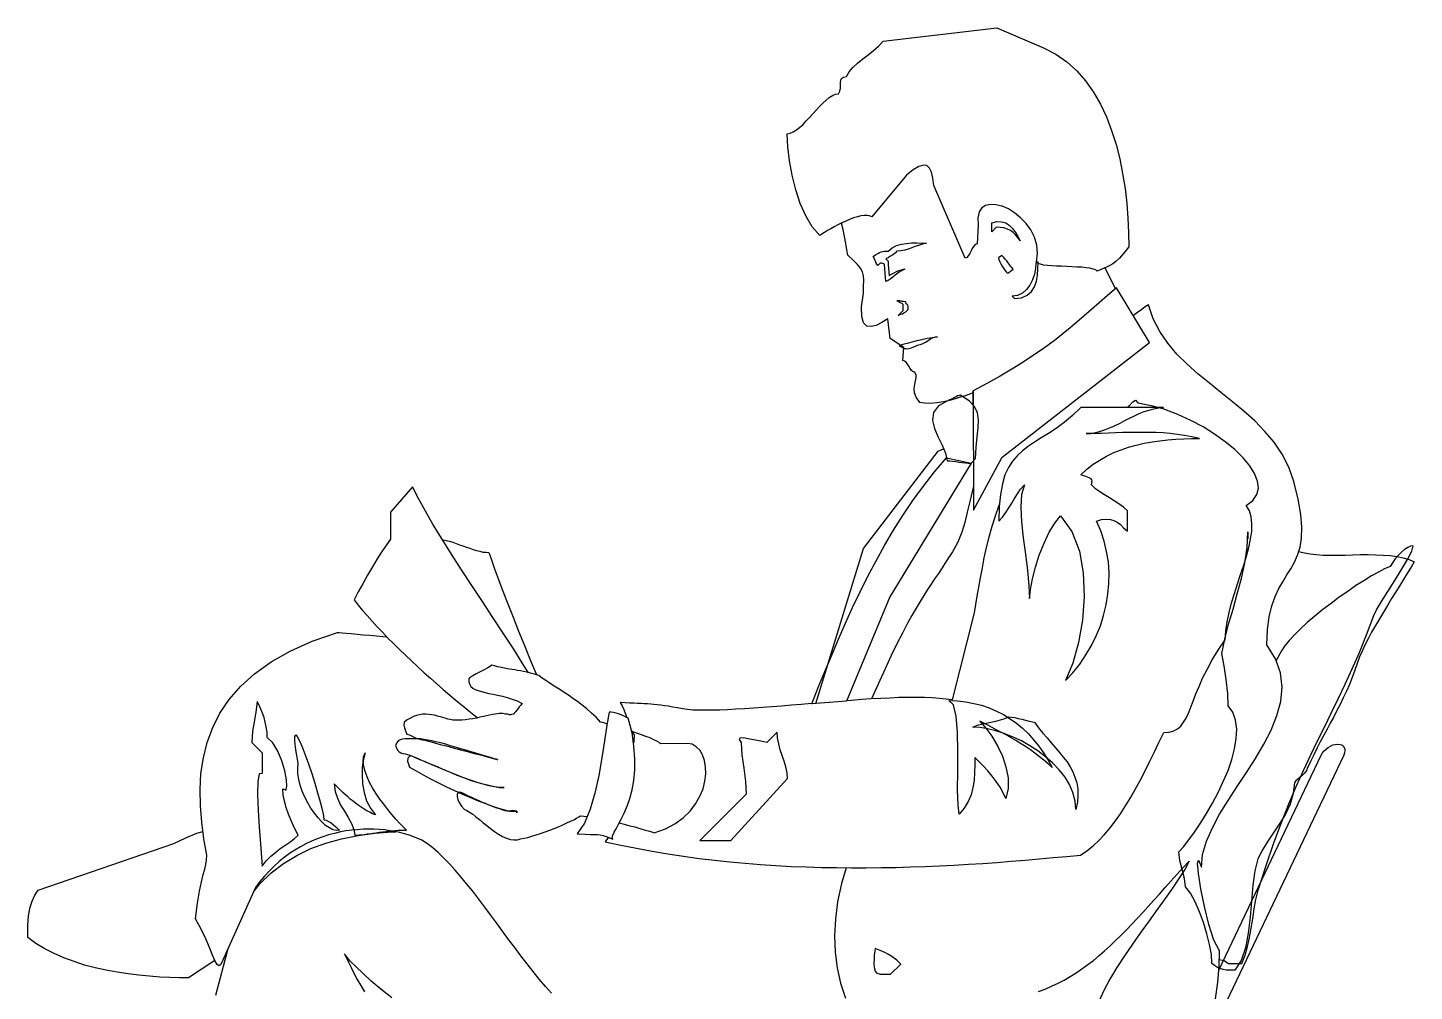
# Model space of a CAD drawing. Extents: x 108 to 205, y -521 to -411.
# Drawn here: x 107.8 to 205.3, y -478.9 to -411.2 of the extents above; entities that cross this region are included whole.
import ezdxf

# ---------------------------------------------------------------- set-up
doc = ezdxf.new("R2010")
doc.units = 0
doc.layers.add('7', color=7, linetype='CONTINUOUS')

msp = doc.modelspace()

# ---------------------------------------------------------------- linework, layer by layer
at = {"layer": '7', "linetype": 'CONTINUOUS'}
for points in [[(175.985, -411.161), (179.262, -412.582), (180.121, -413.02), (180.893, -413.563), (181.594, -414.194), (182.208, -414.896), (182.769, -415.684), (183.26, -416.526), (183.681, -417.437), (184.048, -418.384), (184.364, -419.366), (184.627, -420.383), (184.82, -421.417), (184.995, -422.469), (185.118, -423.52), (185.188, -424.555), (185.241, -425.572), (185.258, -426.571), (184.89, -427.027), (184.592, -427.36), (184.346, -427.605), (184.136, -427.763), (183.926, -427.886), (183.681, -427.991), (183.4, -428.114), (183.032, -428.271), (182.927, -428.184), (182.751, -428.131), (182.524, -428.079), (182.26, -428.044), (181.945, -428.008), (181.612, -427.991), (181.261, -427.973), (180.893, -427.956), (180.525, -427.939), (180.174, -427.939), (179.841, -427.903), (179.543, -427.886), (179.262, -427.851), (179.052, -427.798), (178.877, -427.745), (178.772, -427.658), (178.842, -427.027), (178.789, -426.448), (178.614, -425.888), (178.368, -425.379), (178.036, -424.923), (177.65, -424.52), (177.229, -424.17), (176.791, -423.906), (176.352, -423.714), (175.914, -423.608), (175.529, -423.591), (175.178, -423.661), (174.915, -423.836), (174.722, -424.116), (174.634, -424.52), (174.67, -425.046), (174.582, -426.361), (174.459, -426.396), (174.354, -426.518), (174.249, -426.676), (174.161, -426.851), (174.074, -427.045), (173.969, -427.202), (173.863, -427.325), (173.74, -427.36), (171.549, -422.259), (171.479, -421.733), (171.391, -421.329), (171.251, -421.031), (171.058, -420.856), (170.813, -420.821), (170.497, -420.908), (170.094, -421.154), (169.621, -421.54), (167.184, -424.45), (167.026, -424.379), (166.851, -424.362), (166.64, -424.362), (166.413, -424.397), (166.167, -424.45), (165.904, -424.537), (165.623, -424.643), (165.361, -424.765), (165.08, -424.888), (164.8, -425.029), (164.537, -425.169), (164.291, -425.309), (164.064, -425.431), (163.853, -425.572), (163.678, -425.677), (163.52, -425.782), (162.994, -425.169), (162.538, -424.397), (162.152, -423.52), (161.837, -422.557), (161.574, -421.54), (161.399, -420.523), (161.276, -419.541), (161.241, -418.612), (161.452, -418.577), (161.662, -418.49), (161.89, -418.349), (162.1, -418.174), (162.346, -417.963), (162.573, -417.718), (162.801, -417.473), (163.047, -417.21), (163.274, -416.947), (163.503, -416.701), (163.73, -416.456), (163.976, -416.245), (164.186, -416.07), (164.414, -415.93), (164.624, -415.842), (164.835, -415.807), (164.94, -415.614), (164.975, -415.404), (164.993, -415.211), (164.993, -415.018), (165.01, -414.843), (165.063, -414.721), (165.185, -414.632), (165.413, -414.598), (165.589, -414.264), (165.852, -413.948), (166.185, -413.651), (166.553, -413.353), (166.938, -413.072), (167.307, -412.774), (167.657, -412.459), (167.973, -412.108), (175.985, -411.161)], [(174.319, -436.844), (173.828, -437.019), (173.267, -437.195), (172.741, -437.353), (172.233, -437.475), (171.76, -437.545), (171.321, -437.58), (170.918, -437.563), (170.55, -437.511), (170.305, -437.142), (170.182, -436.827), (170.164, -436.529), (170.199, -436.248), (170.252, -436.002), (170.305, -435.792), (170.305, -435.582), (170.217, -435.389), (170.094, -435.354), (169.971, -435.266), (169.884, -435.126), (169.796, -434.968), (169.691, -434.828), (169.603, -434.688), (169.481, -434.6), (169.358, -434.565), (169.446, -433.636), (168.464, -433.005), (168.306, -431.62), (167.885, -431.9), (167.482, -432.093), (167.132, -432.181), (166.834, -432.146), (166.605, -431.918), (166.482, -431.479), (166.465, -430.796), (166.588, -429.832), (166.605, -429.323), (166.623, -428.938), (166.588, -428.604), (166.518, -428.324), (166.395, -428.079), (166.185, -427.816), (165.887, -427.518), (165.501, -427.149), (165.431, -426.782), (165.361, -426.326), (165.273, -425.852), (165.168, -425.344), (165.05, -424.903)], [(175.616, -424.871), (175.985, -424.783), (176.3, -424.8), (176.598, -424.888), (176.861, -425.063), (177.071, -425.291), (177.282, -425.554), (177.457, -425.852), (177.615, -426.15), (177.457, -425.923), (177.299, -425.73), (177.124, -425.554), (176.931, -425.431), (176.721, -425.327), (176.475, -425.239), (176.212, -425.204), (175.932, -425.186), (175.616, -425.502), (175.616, -425.327), (175.616, -425.133), (175.616, -424.975), (175.616, -424.871)], [(167.762, -427.728), (167.605, -427.886), (167.499, -427.728), (167.394, -427.465), (167.289, -427.255), (167.447, -427.132), (167.605, -427.027), (167.728, -426.957), (167.833, -426.922), (167.955, -426.887), (168.06, -426.869), (168.183, -426.869), (168.324, -426.869), (168.604, -426.641), (168.919, -426.484), (169.27, -426.378), (169.621, -426.326), (169.971, -426.29), (170.34, -426.29), (170.69, -426.308), (171.023, -426.308), (170.743, -426.378), (170.463, -426.466), (170.217, -426.553), (169.989, -426.641), (169.744, -426.729), (169.498, -426.799), (169.235, -426.851), (168.954, -426.869), (168.919, -426.904), (168.85, -426.992), (168.727, -427.08), (168.587, -427.167), (168.446, -427.255), (168.324, -427.343), (168.218, -427.395), (168.166, -427.412), (168.324, -427.57), (168.341, -427.816), (168.358, -428.079), (168.376, -428.359), (168.393, -428.604), (168.481, -428.535), (168.604, -428.464), (168.762, -428.394), (168.919, -428.306), (169.095, -428.237), (169.252, -428.184), (169.41, -428.149), (169.515, -428.131), (169.358, -428.201), (169.183, -428.306), (169.007, -428.429), (168.832, -428.569), (168.656, -428.71), (168.481, -428.833), (168.324, -428.938), (168.166, -429.008), (168.148, -428.71), (168.131, -428.412), (168.095, -428.114), (168.078, -427.816), (168.026, -427.763), (167.955, -427.745), (167.868, -427.728), (167.762, -427.728)], [(176.089, -427.343), (176.125, -427.465), (176.195, -427.623), (176.265, -427.763), (176.352, -427.921), (176.44, -428.079), (176.546, -428.219), (176.65, -428.342), (176.738, -428.447), (176.826, -428.377), (176.931, -428.289), (177.036, -428.201), (177.124, -428.131), (177.036, -428.026), (176.948, -427.921), (176.861, -427.816), (176.756, -427.676), (176.668, -427.553), (176.563, -427.43), (176.458, -427.307), (176.335, -427.185), (176.089, -427.343)], [(178.719, -427.728), (178.702, -428.096), (178.614, -428.5), (178.491, -428.885), (178.299, -429.253), (178.07, -429.569), (177.773, -429.815), (177.44, -429.99), (177.054, -430.042), (177.211, -430.2), (177.72, -430.147), (178.105, -429.972), (178.403, -429.709), (178.614, -429.376), (178.754, -428.99), (178.824, -428.552), (178.86, -428.114), (178.877, -427.658), (178.86, -427.658), (178.824, -427.658), (178.772, -427.693), (178.719, -427.728)], [(183.577, -428.036), (183.838, -428.535), (184.311, -429.534), (184.311, -429.516)], [(174.319, -436.704), (174.336, -445.084), (176.352, -441.349), (186.714, -433.285), (184.399, -429.446), (183.768, -429.99), (183.172, -430.498), (182.629, -430.972), (182.12, -431.427), (181.612, -431.866), (181.121, -432.269), (180.63, -432.671), (180.121, -433.075), (179.596, -433.478), (179.018, -433.882), (178.421, -434.284), (177.755, -434.723), (177.019, -435.179), (176.212, -435.652), (175.318, -436.16), (174.319, -436.704)], [(168.954, -430.357), (169.077, -430.41), (169.183, -430.48), (169.288, -430.533), (169.358, -430.603), (169.358, -431.076), (169.042, -431.392), (169.112, -431.357), (169.217, -431.304), (169.34, -431.27), (169.446, -431.199), (169.568, -431.147), (169.656, -431.076), (169.726, -431.006), (169.744, -430.918), (169.744, -430.761), (169.726, -430.673), (169.673, -430.62), (169.603, -430.568), (169.586, -430.428), (169.498, -430.428), (169.41, -430.41), (169.323, -430.41), (169.252, -430.393), (169.165, -430.375), (169.095, -430.375), (169.025, -430.357), (168.954, -430.357)], [(191.359, -479.443), (191.517, -478.286), (191.604, -477.164), (191.64, -476.078), (191.236, -475.324), (190.885, -474.219), (190.57, -472.957), (190.325, -471.712), (190.149, -470.625), (190.097, -469.906), (190.167, -469.696), (190.36, -470.187), (190.447, -469.293), (190.728, -468.364), (191.131, -467.434), (191.64, -466.471), (192.236, -465.507), (192.884, -464.525), (193.533, -463.543), (194.164, -462.544), (194.76, -461.545), (195.269, -460.546), (195.671, -459.529), (195.952, -458.53), (196.04, -457.531), (195.917, -456.531), (195.584, -455.532), (194.97, -454.55), (195.006, -453.481), (195.128, -452.587), (195.321, -451.815), (195.549, -451.167), (195.811, -450.606), (196.092, -450.115), (196.373, -449.641), (196.653, -449.203), (196.916, -448.747), (197.126, -448.239), (197.302, -447.696), (197.407, -447.047), (197.424, -446.276), (197.354, -445.382), (197.162, -444.312), (196.864, -443.067), (196.513, -442.068), (196.04, -441.157), (195.479, -440.315), (194.83, -439.544), (194.112, -438.808), (193.34, -438.124), (192.551, -437.457), (191.727, -436.809), (190.921, -436.16), (190.114, -435.494), (189.361, -434.81), (188.642, -434.109), (188.011, -433.338), (187.45, -432.514), (186.976, -431.62), (186.643, -430.638), (186.415, -430.796), (186.17, -430.972), (185.872, -431.182), (185.581, -431.408)], [(171.812, -432.9), (171.444, -432.97), (171.076, -433.023), (170.707, -433.11), (170.357, -433.18), (170.006, -433.268), (169.673, -433.355), (169.375, -433.443), (169.112, -433.53), (169.252, -433.601), (169.358, -433.653), (169.463, -433.706), (169.586, -433.724), (169.726, -433.741), (169.901, -433.688), (170.147, -433.601), (170.463, -433.461), (170.603, -433.426), (170.761, -433.355), (170.953, -433.268), (171.146, -433.145), (171.321, -433.04), (171.514, -432.952), (171.672, -432.9), (171.812, -432.9)], [(174.319, -437.699), (174.319, -436.704)], [(172.636, -437.335), (171.882, -437.738), (171.514, -438.229), (171.444, -438.772), (171.584, -439.351), (171.847, -439.947), (172.127, -440.525), (172.373, -441.086), (172.478, -441.612), (172.671, -441.612), (172.864, -441.647), (173.092, -441.665), (173.319, -441.7), (173.548, -441.735), (173.776, -441.753), (173.969, -441.788), (174.161, -441.788), (174.476, -441.455), (174.512, -440.648), (174.582, -439.929), (174.67, -439.298), (174.687, -438.737), (174.617, -438.247), (174.407, -437.791), (174.021, -437.388), (173.39, -437.002), (173.319, -437.019), (173.232, -437.055), (173.127, -437.107), (173.004, -437.159), (172.899, -437.23), (172.794, -437.282), (172.706, -437.317), (172.636, -437.335)], [(185.188, -437.878), (185.276, -437.755), (185.539, -437.457), (185.732, -437.353), (185.889, -437.528), (186.836, -437.72), (187.362, -437.878), (187.362, -437.878)], [(148.637, -468.101), (148.427, -468.399), (149.531, -468.644), (150.636, -468.855), (151.74, -469.065), (152.844, -469.258), (153.931, -469.416), (155.036, -469.573), (156.123, -469.696), (157.21, -469.819), (158.279, -469.906), (159.365, -469.994), (160.435, -470.082), (161.504, -470.135), (162.573, -470.169), (163.643, -470.204), (164.695, -470.222), (165.746, -470.24), (166.798, -470.24), (167.833, -470.222), (168.867, -470.204), (169.901, -470.169), (170.936, -470.135), (171.952, -470.099), (172.969, -470.046), (173.986, -469.977), (174.985, -469.924), (175.985, -469.854), (176.984, -469.766), (177.965, -469.696), (178.947, -469.608), (179.929, -469.521), (180.893, -469.433), (181.857, -469.345), (182.313, -469.047), (182.751, -468.697), (183.154, -468.311), (183.558, -467.89), (183.944, -467.434), (184.311, -466.944), (184.68, -466.435), (185.03, -465.874), (185.381, -465.314), (185.714, -464.718), (186.047, -464.087), (186.38, -463.456), (186.714, -462.79), (187.046, -462.123), (187.379, -461.422), (187.713, -460.721), (188.098, -460.686), (188.413, -460.598), (188.677, -460.458), (188.905, -460.265), (189.097, -460.003), (189.29, -459.704), (189.448, -459.353), (189.624, -458.95), (189.781, -458.512), (189.974, -458.004), (190.202, -457.478), (190.447, -456.899), (190.763, -456.286), (191.114, -455.619), (191.534, -454.936), (192.042, -454.2), (192.078, -453.568), (192.165, -452.937), (192.305, -452.271), (192.481, -451.605), (192.691, -450.939), (192.901, -450.273), (193.112, -449.606), (193.34, -448.958), (193.533, -448.326), (193.691, -447.713), (193.813, -447.117), (193.901, -446.556), (193.918, -446.048), (193.866, -445.557), (193.743, -445.136), (193.515, -444.751), (193.989, -444.417), (194.269, -443.996), (194.374, -443.541), (194.304, -443.05), (194.094, -442.506), (193.76, -441.963), (193.287, -441.402), (192.709, -440.824), (192.042, -440.28), (191.289, -439.737), (190.483, -439.228), (189.624, -438.772), (188.712, -438.352), (187.783, -438.001), (187.414, -437.896), (187.414, -437.896)], [(181.892, -442.594), (182.313, -442.208), (182.751, -441.858), (183.225, -441.56), (183.698, -441.28), (184.206, -441.034), (184.715, -440.841), (185.241, -440.666), (185.784, -440.508), (186.328, -440.385), (186.889, -440.28), (187.45, -440.21), (188.011, -440.14), (188.571, -440.105), (189.115, -440.069), (189.676, -440.052), (190.22, -440.052), (189.693, -439.929), (189.168, -439.825), (188.659, -439.754), (188.169, -439.702), (187.677, -439.649), (187.187, -439.631), (186.714, -439.614), (186.24, -439.614), (185.766, -439.614), (185.293, -439.631), (184.802, -439.631), (184.311, -439.649), (183.821, -439.667), (183.312, -439.684), (182.787, -439.702), (182.26, -439.702), (182.593, -439.684), (182.944, -439.631), (183.277, -439.526), (183.61, -439.421), (183.961, -439.281), (184.294, -439.123), (184.644, -438.966), (184.978, -438.79), (185.311, -438.614), (185.661, -438.457), (185.995, -438.299), (186.345, -438.159), (186.678, -438.054), (187.012, -437.949), (187.362, -437.896), (187.695, -437.878), (181.892, -437.878), (181.296, -438.439), (180.7, -438.912), (180.139, -439.333), (179.614, -439.684), (179.105, -440), (178.632, -440.298), (178.193, -440.596), (177.773, -440.911), (177.404, -441.262), (177.071, -441.647), (176.791, -442.086), (176.546, -442.612), (176.37, -443.243), (176.23, -443.979), (176.142, -444.838), (176.107, -445.855), (176.37, -445.574), (176.598, -445.259), (176.808, -444.926), (177.019, -444.593), (177.211, -444.259), (177.422, -443.927), (177.65, -443.611), (177.913, -443.313), (177.72, -443.979), (177.667, -444.873), (177.72, -445.908), (177.825, -447.029), (177.983, -448.186), (178.123, -449.326), (178.228, -450.378), (178.281, -451.29), (178.334, -450.658), (178.474, -449.922), (178.684, -449.098), (178.964, -448.257), (179.298, -447.415), (179.648, -446.644), (180.052, -445.995), (180.455, -445.487), (181.261, -446.591), (181.787, -447.959), (182.05, -449.501), (182.12, -451.15), (181.997, -452.814), (181.717, -454.392), (181.314, -455.847), (180.805, -457.075), (181.331, -456.514), (181.805, -455.918), (182.243, -455.269), (182.629, -454.603), (182.962, -453.919), (183.26, -453.218), (183.487, -452.482), (183.663, -451.745), (183.786, -450.992), (183.856, -450.237), (183.873, -449.484), (183.821, -448.73), (183.698, -447.994), (183.523, -447.257), (183.295, -446.539), (182.979, -445.855), (183.347, -445.75), (183.681, -445.714), (183.961, -445.732), (184.206, -445.802), (184.434, -445.925), (184.662, -446.1), (184.89, -446.328), (185.153, -446.573), (185.153, -445.136), (184.873, -444.873), (184.557, -444.645), (184.224, -444.435), (183.891, -444.225), (183.558, -444.014), (183.225, -443.804), (182.909, -443.576), (182.629, -443.313), (182.646, -443.19), (182.664, -443.102), (182.681, -443.033), (182.664, -442.962), (182.611, -442.892), (182.471, -442.804), (182.243, -442.717), (181.892, -442.594)], [(162.959, -458.705), (163.415, -457.566), (163.888, -456.426), (164.362, -455.286), (164.835, -454.164), (165.325, -453.043), (165.834, -451.938), (166.36, -450.834), (166.903, -449.729), (167.482, -448.642), (168.078, -447.573), (168.709, -446.504), (169.375, -445.451), (170.077, -444.417), (170.813, -443.4), (171.602, -442.401), (172.425, -441.402), (174.178, -441.788), (168.446, -451.184), (165.396, -458.512), (162.959, -458.705)], [(163.258, -458.681), (166.588, -447.783), (171.847, -440.946), (172.233, -440.766)], [(143.045, -456.514), (142.606, -455.83), (141.958, -454.796), (141.256, -453.744), (140.538, -452.639), (139.801, -451.517), (139.065, -450.395), (138.329, -449.291), (137.628, -448.186), (136.962, -447.135), (136.348, -446.118), (135.787, -445.153), (135.296, -444.259), (134.893, -443.453), (133.333, -445.224), (133.333, -447.135), (133.052, -447.521), (132.736, -447.994), (132.403, -448.52), (132.071, -449.08), (131.72, -449.659), (131.387, -450.255), (131.071, -450.834), (130.791, -451.394), (131.071, -451.763), (131.369, -452.131), (131.702, -452.499), (132.036, -452.885), (132.403, -453.288), (132.772, -453.674), (133.157, -454.077), (133.56, -454.48), (133.964, -454.883), (134.385, -455.286), (134.823, -455.69), (135.261, -456.093), (135.7, -456.514), (136.138, -456.899), (136.593, -457.302), (137.049, -457.688), (137.505, -458.091), (137.961, -458.459), (138.417, -458.845), (138.855, -459.196), (139.311, -459.564), (139.469, -459.687), (139.469, -459.687)], [(174.333, -443.449), (174.267, -443.681), (174.074, -444.47), (173.898, -445.224), (173.723, -445.943), (173.513, -446.644), (173.232, -447.327), (172.864, -448.011), (172.391, -448.713), (172.127, -449.133), (171.864, -449.536), (171.602, -449.922), (171.356, -450.29), (171.111, -450.676), (170.848, -451.079), (170.585, -451.5), (170.305, -451.973), (169.989, -452.499), (169.673, -453.078), (169.34, -453.726), (168.954, -454.48), (168.551, -455.304), (168.113, -456.251), (167.622, -457.32), (167.167, -458.353)], [(176.16, -444.663), (176.125, -444.751), (175.862, -445.504), (175.633, -446.241), (175.424, -446.977), (175.231, -447.713), (175.073, -448.432), (174.933, -449.133), (174.792, -449.835), (174.687, -450.5), (174.564, -451.132), (174.476, -451.728), (174.372, -452.307), (172.846, -458.425), (172.408, -458.372), (171.935, -458.319), (171.426, -458.284), (170.883, -458.267), (170.322, -458.249), (169.726, -458.267), (169.095, -458.267), (168.464, -458.302), (167.815, -458.319), (167.132, -458.354), (166.448, -458.407), (165.764, -458.459), (165.413, -458.494), (165.413, -458.477)], [(136.979, -447.169), (137.032, -447.169), (137.26, -447.223), (137.487, -447.275), (137.716, -447.345), (137.961, -447.433), (138.189, -447.521), (138.434, -447.59), (138.679, -447.678), (138.908, -447.765), (139.153, -447.853), (139.381, -447.923), (139.609, -447.976), (139.836, -448.029), (140.047, -448.046), (140.257, -448.064), (140.432, -448.572), (140.643, -449.221), (140.924, -449.957), (141.239, -450.781), (141.589, -451.675), (141.958, -452.622), (142.344, -453.604), (142.764, -454.603), (143.167, -455.602), (143.571, -456.584), (143.605, -456.672), (143.605, -456.654)], [(197.207, -447.99), (197.372, -448.029), (197.6, -448.081), (198.003, -448.151), (198.441, -448.204), (198.915, -448.239), (199.423, -448.239), (199.932, -448.239), (200.457, -448.239), (201.001, -448.222), (201.544, -448.204), (202.088, -448.204), (202.613, -448.222), (203.14, -448.239), (203.63, -448.274), (204.104, -448.344), (204.542, -448.432), (204.963, -448.555), (205.331, -448.713), (205.103, -449.098), (204.858, -449.501), (204.595, -449.922), (204.314, -450.378), (204.034, -450.834), (203.736, -451.307), (203.455, -451.78), (203.157, -452.253), (202.877, -452.727), (202.596, -453.2), (202.333, -453.674), (202.088, -454.129), (201.86, -454.585), (201.667, -455.006), (201.474, -455.409), (201.334, -455.795), (201.158, -456.338), (200.966, -456.847), (200.773, -457.337), (200.563, -457.811), (200.335, -458.284), (200.124, -458.74), (199.896, -459.178), (199.669, -459.617), (199.423, -460.055), (199.196, -460.476), (198.967, -460.914), (198.722, -461.37), (198.494, -461.808), (198.266, -462.281), (198.038, -462.755), (197.81, -463.245), (197.775, -463.351), (197.705, -463.474), (197.582, -463.596), (197.442, -463.736), (197.284, -463.876), (197.144, -463.999), (197.004, -464.122), (196.899, -464.227), (196.811, -465.016), (196.601, -465.752), (196.268, -466.453), (195.882, -467.102), (195.461, -467.732), (195.04, -468.364), (194.654, -468.977), (194.339, -469.608), (194.129, -470.45), (193.989, -471.449), (193.883, -472.571), (193.796, -473.711), (193.655, -474.832), (193.462, -475.867), (193.147, -476.761), (192.709, -477.445), (192.534, -477.445), (192.323, -477.445), (192.113, -477.427), (191.902, -477.375), (191.692, -477.322), (191.482, -477.235), (191.271, -477.112), (191.096, -476.954), (191.061, -476.34), (190.938, -475.622), (190.745, -474.867), (190.518, -474.079), (190.237, -473.325), (189.922, -472.624), (189.588, -472.028), (189.238, -471.572), (189.168, -470.976), (189.01, -470.344), (188.834, -469.714), (188.765, -469.118), (189.097, -468.749), (189.466, -468.276), (189.869, -467.732), (190.289, -467.102), (190.71, -466.418), (191.131, -465.7), (191.534, -464.946), (191.902, -464.174), (192.236, -463.386), (192.498, -462.615), (192.691, -461.86), (192.814, -461.142), (192.849, -460.476), (192.761, -459.845), (192.569, -459.301), (192.253, -458.845), (192.218, -457.986), (192.113, -457.004), (191.973, -456.022), (191.798, -455.163), (192.007, -454.147), (192.271, -453.112), (192.586, -452.043), (192.884, -450.974), (193.182, -449.887), (193.41, -448.8), (193.585, -447.713), (193.638, -446.608), (193.638, -447.1)], [(191.62, -476.673), (191.622, -476.673), (191.973, -476.761), (192.271, -476.954), (193.199, -476.954), (193.428, -476.375), (193.603, -475.78), (193.743, -475.13), (193.866, -474.482), (193.971, -473.816), (194.076, -473.132), (194.199, -472.466), (194.356, -471.817), (194.917, -470.064), (195.461, -468.486), (196.005, -467.049), (196.513, -465.735), (197.022, -464.525), (197.53, -463.403), (198.038, -462.334), (198.529, -461.317), (199.02, -460.335), (199.494, -459.353), (199.984, -458.354), (200.475, -457.32), (200.966, -456.251), (201.474, -455.094), (201.983, -453.849), (202.491, -452.482), (202.684, -452.096), (203.017, -451.5), (203.473, -450.798), (203.964, -450.027), (204.437, -449.256), (204.858, -448.555), (205.156, -447.976), (205.261, -447.59), (205.068, -447.625), (204.875, -447.713), (204.647, -447.853), (204.437, -448.046), (204.209, -448.274), (203.999, -448.52), (203.806, -448.782), (203.63, -449.045)], [(203.63, -449.045), (203.245, -449.221), (202.807, -449.449), (202.316, -449.712), (201.79, -450.045), (201.229, -450.395), (200.651, -450.798), (200.054, -451.202), (199.476, -451.64), (198.897, -452.078), (198.336, -452.534), (197.81, -452.99), (197.32, -453.428), (196.899, -453.849), (196.53, -454.252), (196.215, -454.638), (196.005, -454.971), (195.623, -455.651)], [(144.658, -479.057), (144.237, -478.584), (143.799, -478.058), (143.361, -477.533), (142.94, -476.989), (142.502, -476.428), (142.081, -475.849), (141.643, -475.271), (141.222, -474.692), (140.801, -474.114), (140.38, -473.553), (139.959, -472.992), (139.538, -472.431), (139.118, -471.888), (138.697, -471.379), (138.294, -470.871), (137.891, -470.398), (137.487, -469.959), (137.084, -469.556), (136.699, -469.17), (136.313, -468.837), (135.927, -468.539), (135.542, -468.293), (135.261, -468.171), (134.963, -468.048), (134.665, -467.943), (134.332, -467.838), (133.999, -467.75), (133.649, -467.68), (133.297, -467.628), (132.93, -467.575), (132.561, -467.54), (132.176, -467.522), (131.79, -467.522), (131.404, -467.522), (131.001, -467.557), (130.616, -467.592), (130.212, -467.645), (129.809, -467.715), (129.388, -467.82), (128.985, -467.926), (128.582, -468.048), (128.179, -468.206), (127.775, -468.364), (127.39, -468.557), (127.004, -468.767), (126.618, -468.995), (126.233, -469.241), (125.865, -469.503), (125.496, -469.801), (125.146, -470.117), (124.813, -470.467), (124.48, -470.818), (124.146, -471.204), (123.848, -471.624), (121.411, -477.041), (121.271, -477.129), (121.149, -477.024), (120.991, -476.761), (120.815, -476.375), (120.606, -475.849), (120.342, -475.236), (120.027, -474.552), (119.624, -473.816), (119.764, -472.729), (119.904, -471.87), (120.044, -471.221), (120.167, -470.713), (120.272, -470.327), (120.342, -469.994), (120.395, -469.679), (120.412, -469.345), (120.219, -468.188), (120.062, -467.031), (119.974, -465.874), (119.956, -464.735), (120.01, -463.614), (120.185, -462.492), (120.448, -461.422), (120.833, -460.37), (121.342, -459.353), (121.99, -458.39), (122.814, -457.46), (123.779, -456.584), (124.936, -455.76), (126.285, -455.006), (127.828, -454.305), (129.599, -453.691), (129.722, -453.691), (129.932, -453.708), (130.23, -453.726), (130.58, -453.762), (130.983, -453.796), (131.421, -453.849), (131.878, -453.884), (132.351, -453.919), (132.789, -453.972), (133.087, -453.989), (133.087, -454.006)], [(148.567, -460.125), (148.409, -460.072), (148.234, -460.02), (148.111, -459.985), (147.795, -459.651), (147.48, -459.353), (147.147, -459.055), (146.814, -458.792), (146.498, -458.548), (146.165, -458.319), (145.85, -458.091), (145.552, -457.898), (145.254, -457.706), (144.973, -457.531), (144.71, -457.373), (144.482, -457.215), (144.255, -457.075), (144.061, -456.952), (143.903, -456.829), (143.763, -456.706), (143.465, -456.618), (143.185, -456.549), (142.94, -456.478), (142.694, -456.426), (142.484, -456.391), (142.273, -456.356), (142.081, -456.32), (141.888, -456.286), (141.712, -456.268), (141.537, -456.233), (141.362, -456.198), (141.204, -456.163), (141.029, -456.128), (140.853, -456.093), (140.661, -456.04), (140.468, -455.988), (140.38, -456.058), (140.187, -456.18), (139.924, -456.303), (139.644, -456.461), (139.363, -456.601), (139.118, -456.741), (138.925, -456.864), (138.855, -456.952), (138.855, -457.162), (138.908, -457.337), (138.995, -457.495), (139.135, -457.6), (139.293, -457.706), (139.503, -457.775), (139.732, -457.846), (139.994, -457.916), (140.257, -457.969), (140.555, -458.021), (140.871, -458.091), (141.204, -458.162), (141.537, -458.249), (141.888, -458.372), (142.238, -458.494), (142.589, -458.67), (142.502, -458.792), (142.396, -458.915), (142.308, -459.038), (142.221, -459.161), (142.133, -459.266), (142.063, -459.336), (142.01, -459.406), (141.975, -459.424), (141.852, -459.459), (141.765, -459.476), (141.712, -459.476), (141.643, -459.459), (141.554, -459.441), (141.432, -459.424), (141.239, -459.389), (140.976, -459.389), (140.853, -459.406), (140.695, -459.424), (140.52, -459.459), (140.31, -459.494), (140.099, -459.547), (139.872, -459.599), (139.626, -459.651), (139.381, -459.704), (139.118, -459.757), (138.873, -459.792), (138.61, -459.827), (138.364, -459.862), (138.136, -459.862), (137.908, -459.862), (137.716, -459.845), (137.522, -459.809), (137.364, -459.774), (137.189, -459.722), (137.014, -459.669), (136.839, -459.617), (136.646, -459.564), (136.436, -459.511), (136.243, -459.476), (136.032, -459.459), (135.822, -459.441), (135.594, -459.441), (135.384, -459.476), (135.173, -459.529), (134.946, -459.599), (134.735, -459.704), (134.507, -459.827), (134.297, -460.003), (134.279, -460.195), (134.314, -460.388), (134.385, -460.598), (134.49, -460.844), (134.665, -460.896), (134.823, -460.966), (134.946, -461.019), (135.086, -461.089), (135.191, -461.142), (135.331, -461.177), (135.454, -461.212), (135.611, -461.229), (135.664, -461.247), (135.84, -461.282), (136.103, -461.352), (136.436, -461.44), (136.839, -461.562), (137.277, -461.668), (137.75, -461.808), (138.259, -461.931), (138.75, -462.054), (139.223, -462.194), (139.661, -462.299), (140.065, -462.404), (140.397, -462.509), (140.661, -462.579), (140.836, -462.615), (140.889, -462.632), (140.783, -462.597), (140.626, -462.561), (140.432, -462.509), (140.205, -462.421), (139.942, -462.351), (139.644, -462.263), (139.346, -462.176), (139.013, -462.071), (138.785, -462.001), (138.539, -461.948), (138.294, -461.878), (138.048, -461.79), (137.803, -461.72), (137.54, -461.65), (137.295, -461.562), (137.032, -461.492), (136.769, -461.422), (136.505, -461.37), (136.243, -461.3), (135.963, -461.264), (135.7, -461.212), (135.436, -461.177), (135.173, -461.16), (134.91, -461.16), (134.735, -461.16), (134.542, -461.16), (134.367, -461.16), (134.192, -461.194), (134.016, -461.247), (133.876, -461.317), (133.771, -461.44), (133.683, -461.615), (133.753, -461.825), (133.841, -461.983), (133.947, -462.088), (134.069, -462.159), (134.209, -462.194), (134.367, -462.229), (134.542, -462.263), (134.735, -462.334), (135.05, -462.457), (135.384, -462.597), (135.769, -462.772), (136.19, -462.947), (136.611, -463.123), (137.066, -463.316), (137.522, -463.509), (137.996, -463.701), (138.469, -463.876), (138.942, -464.052), (139.398, -464.21), (139.836, -464.332), (140.257, -464.455), (140.643, -464.525), (141.011, -464.578), (141.327, -464.595), (141.011, -464.578), (140.643, -464.543), (140.257, -464.455), (139.854, -464.35), (139.416, -464.227), (138.96, -464.087), (138.487, -463.912), (138.031, -463.736), (137.558, -463.543), (137.102, -463.351), (136.646, -463.158), (136.207, -462.982), (135.787, -462.79), (135.402, -462.632), (135.05, -462.474), (134.735, -462.334), (134.648, -462.421), (134.56, -462.527), (134.542, -462.737), (134.665, -463.158), (135.138, -463.421), (135.629, -463.701), (136.155, -463.982), (136.716, -464.262), (137.277, -464.543), (137.838, -464.806), (138.399, -465.051), (138.96, -465.296), (139.503, -465.525), (140.012, -465.717), (140.503, -465.892), (140.941, -466.05), (141.345, -466.155), (141.695, -466.243), (141.993, -466.277), (142.221, -466.26), (142.221, -466.348), (142.221, -466.365), (142.204, -466.33), (142.221, -466.26), (142.046, -466.225), (141.905, -466.208), (141.818, -466.225), (141.73, -466.243), (141.643, -466.26), (141.537, -466.26), (141.397, -466.225), (141.187, -466.155), (141.064, -466.12), (140.906, -466.067), (140.748, -466.014), (140.573, -465.945), (140.397, -465.874), (140.205, -465.805), (140.012, -465.717), (139.801, -465.647), (139.609, -465.56), (139.398, -465.454), (139.206, -465.367), (139.013, -465.279), (138.819, -465.191), (138.644, -465.104), (138.469, -465.016), (138.312, -464.929), (138.171, -464.911), (138.083, -464.964), (138.031, -465.069), (138.031, -465.227), (138.066, -465.437), (138.171, -465.647), (138.329, -465.892), (138.539, -466.137), (138.715, -466.208), (138.89, -466.313), (139.118, -466.471), (139.346, -466.646), (139.591, -466.838), (139.836, -467.049), (140.117, -467.259), (140.38, -467.47), (140.661, -467.68), (140.941, -467.873), (141.222, -468.03), (141.502, -468.153), (141.765, -468.241), (142.01, -468.276), (142.256, -468.259), (142.484, -468.188), (142.729, -468.153), (142.992, -468.101), (143.273, -468.013), (143.571, -467.926), (143.886, -467.82), (144.202, -467.715), (144.535, -467.592), (144.851, -467.47), (145.149, -467.347), (145.446, -467.207), (145.727, -467.084), (145.99, -466.961), (146.218, -466.856), (146.428, -466.751), (146.586, -466.646), (146.709, -466.575), (146.936, -466.593), (147.165, -466.629), (147.165, -466.629)], [(124.673, -461.072), (124.655, -460.686), (124.602, -460.318), (124.532, -459.985), (124.444, -459.669), (124.339, -459.371), (124.217, -459.073), (124.094, -458.792), (123.954, -458.53), (123.901, -459.126), (123.779, -459.845), (123.638, -460.616), (123.585, -461.422), (124.304, -462.159), (124.304, -463.596), (124.094, -463.631), (124.006, -464.157), (123.989, -465.051), (124.041, -466.172), (124.112, -467.382), (124.199, -468.539), (124.269, -469.503), (124.304, -470.117), (124.602, -469.749), (124.918, -469.416), (125.251, -469.153), (125.584, -468.889), (125.917, -468.662), (126.251, -468.434), (126.566, -468.206), (126.846, -467.943), (126.689, -467.645), (126.513, -467.277), (126.338, -466.873), (126.162, -466.453), (126.005, -465.997), (125.882, -465.542), (125.795, -465.104), (125.759, -464.683), (125.97, -464.771), (126.04, -464.525), (126.022, -464.052), (125.899, -463.421), (125.689, -462.719), (125.409, -462.036), (125.058, -461.458), (124.673, -461.072)], [(162.959, -458.705), (162.942, -458.688), (162.223, -458.74), (161.539, -458.792), (160.837, -458.863), (160.172, -458.915), (159.505, -458.968), (158.857, -459.021), (158.226, -459.055), (157.613, -459.09), (157.034, -459.126), (156.491, -459.143), (155.965, -459.161), (155.474, -459.161), (155.018, -459.161), (154.597, -459.143), (154.212, -459.108), (153.879, -459.055), (153.511, -458.986), (153.177, -458.933), (152.879, -458.88), (152.599, -458.845), (152.336, -458.81), (152.091, -458.775), (151.863, -458.757), (151.635, -458.723), (151.407, -458.705), (151.179, -458.705), (150.951, -458.688), (150.705, -458.67), (150.443, -458.652), (150.144, -458.652), (149.846, -458.635), (149.496, -458.617), (149.619, -458.845), (149.742, -459.108), (149.864, -459.424), (149.952, -459.669), (149.952, -459.669)], [(172.601, -458.477), (173.197, -458.494), (173.793, -458.565), (174.354, -458.67), (174.897, -458.81), (175.441, -458.986), (175.949, -459.213), (176.44, -459.459), (176.913, -459.757), (177.352, -460.072), (177.79, -460.423), (178.193, -460.808), (178.561, -461.229), (178.93, -461.685), (179.262, -462.159), (179.578, -462.667), (179.859, -463.193), (179.578, -462.93), (179.28, -462.667), (178.982, -462.421), (178.649, -462.176), (178.334, -461.931), (178.001, -461.702), (177.65, -461.492), (177.317, -461.282), (176.984, -461.089), (176.633, -460.896), (176.3, -460.721), (175.985, -460.546), (175.651, -460.37), (175.353, -460.212), (175.055, -460.072), (174.775, -459.932), (175.195, -460.405), (175.616, -460.984), (176.02, -461.65), (176.37, -462.386), (176.615, -463.14), (176.773, -463.912), (176.773, -464.666), (176.598, -465.367), (176.423, -464.964), (176.212, -464.56), (175.932, -464.157), (175.651, -463.789), (175.336, -463.421), (175.02, -463.07), (174.705, -462.755), (174.424, -462.474), (174.424, -463.017), (174.407, -463.543), (174.372, -464.087), (174.284, -464.595), (174.161, -465.104), (173.969, -465.577), (173.688, -466.032), (173.337, -466.453), (173.25, -465.805), (173.215, -464.753), (173.232, -463.456), (173.232, -462.054), (173.215, -460.721), (173.127, -459.564), (172.934, -458.775), (172.601, -458.477)], [(150.057, -459.722), (149.882, -459.634), (149.724, -459.547), (149.548, -459.476), (149.373, -459.406), (149.198, -459.353), (149.023, -459.319), (148.865, -459.284), (148.707, -459.284), (148.549, -460.195), (148.391, -461.3), (148.199, -462.492), (147.988, -463.754), (147.708, -464.981), (147.375, -466.12), (146.972, -467.102), (146.463, -467.855), (147.007, -467.873), (147.392, -467.89), (147.673, -467.89), (147.883, -467.89), (148.076, -467.908), (148.287, -467.961), (148.567, -468.066), (148.97, -468.224), (148.935, -468.101), (148.97, -467.943), (149.058, -467.732), (149.198, -467.487), (149.373, -467.171), (149.566, -466.804), (149.777, -466.383), (149.969, -465.892), (150.162, -465.367), (150.32, -464.753), (150.443, -464.087), (150.53, -463.351), (150.53, -462.561), (150.46, -461.685), (150.32, -460.739), (150.057, -459.722)], [(176.826, -459.617), (177.001, -459.634), (177.211, -459.669), (177.475, -459.739), (177.738, -459.792), (178.001, -459.862), (178.246, -459.932), (178.474, -459.967), (178.632, -459.985), (178.912, -460.388), (179.21, -460.756), (179.508, -461.106), (179.806, -461.458), (180.104, -461.79), (180.385, -462.123), (180.648, -462.457), (180.911, -462.79), (181.121, -463.14), (181.314, -463.491), (181.472, -463.859), (181.594, -464.262), (181.665, -464.683), (181.682, -465.139), (181.647, -465.612), (181.542, -466.137), (181.489, -465.542), (181.331, -464.946), (181.086, -464.385), (180.771, -463.859), (180.367, -463.351), (179.912, -462.877), (179.403, -462.421), (178.86, -462.018), (178.299, -461.65), (177.703, -461.317), (177.089, -461.019), (176.493, -460.791), (175.897, -460.598), (175.318, -460.458), (174.792, -460.37), (174.284, -460.335), (174.582, -460.212), (174.897, -460.125), (175.231, -460.055), (175.564, -459.985), (175.897, -459.915), (176.23, -459.827), (176.546, -459.739), (176.826, -459.617)], [(126.846, -462.877), (126.689, -461.948), (126.618, -461.335), (126.601, -461.002), (126.671, -460.896), (126.776, -461.002), (126.934, -461.3), (127.127, -461.738), (127.337, -462.281), (127.565, -462.913), (127.793, -463.596), (128.021, -464.28), (128.213, -464.964), (128.389, -465.594), (128.529, -466.137), (128.617, -466.575), (128.652, -466.856), (128.809, -466.891), (128.985, -466.979), (129.161, -467.084), (129.336, -467.224), (129.493, -467.365), (129.616, -467.47), (129.704, -467.557), (129.739, -467.592), (129.528, -467.61), (129.283, -467.557), (129.038, -467.434), (128.775, -467.259), (128.511, -467.014), (128.249, -466.733), (127.986, -466.4), (127.74, -466.05), (127.512, -465.665), (127.32, -465.262), (127.127, -464.841), (126.987, -464.42), (126.881, -464.016), (126.829, -463.614), (126.811, -463.228), (126.846, -462.877)], [(149.426, -467.084), (149.777, -467.171), (150.162, -467.277), (150.53, -467.365), (150.863, -467.47), (151.179, -467.557), (151.459, -467.645), (151.705, -467.715), (151.88, -467.785), (152.669, -467.487), (153.335, -467.136), (153.914, -466.716), (154.405, -466.243), (154.79, -465.735), (155.088, -465.209), (155.316, -464.683), (155.439, -464.139), (155.509, -463.631), (155.491, -463.14), (155.422, -462.684), (155.281, -462.299), (155.088, -461.965), (154.843, -461.72), (154.545, -461.545), (154.212, -461.492), (152.318, -461.51), (152.231, -461.422), (152.073, -461.335), (151.863, -461.229), (151.599, -461.106), (151.301, -461.002), (150.986, -460.879), (150.636, -460.756), (150.285, -460.633), (150.285, -460.598)], [(150.267, -460.528), (150.338, -460.686), (150.478, -460.896), (150.443, -461.37), (150.425, -461.458), (150.425, -461.44)], [(157.998, -461.422), (158.051, -462.299), (158.174, -463.228), (158.297, -464.174), (158.349, -465.051), (155.088, -468.311), (157.262, -468.311), (161.258, -463.964), (161.223, -463.561), (161.136, -463.14), (161.031, -462.737), (160.891, -462.334), (160.75, -461.931), (160.645, -461.51), (160.557, -461.106), (160.522, -460.703), (159.803, -461.422), (159.593, -461.387), (159.26, -461.317), (158.875, -461.229), (158.49, -461.16), (158.156, -461.106), (157.911, -461.124), (157.858, -461.212), (157.998, -461.422)], [(134.454, -467.592), (134.227, -467.365), (133.981, -467.102), (133.718, -466.804), (133.438, -466.488), (133.157, -466.137), (132.859, -465.77), (132.579, -465.402), (132.316, -464.998), (132.071, -464.613), (131.86, -464.227), (131.685, -463.841), (131.544, -463.456), (131.457, -463.105), (131.421, -462.755), (131.439, -462.439), (131.544, -462.159), (131.439, -462.615), (131.352, -463.14), (131.334, -463.718), (131.369, -464.332), (131.475, -464.946), (131.65, -465.525), (131.93, -466.05), (132.281, -466.506), (132.071, -466.435), (131.878, -466.33), (131.667, -466.225), (131.475, -466.12), (131.264, -465.979), (131.071, -465.84), (130.879, -465.7), (130.703, -465.542), (130.51, -465.402), (130.335, -465.244), (130.16, -465.086), (129.984, -464.929), (129.826, -464.771), (129.668, -464.613), (129.511, -464.473), (129.371, -464.332), (129.441, -464.858), (129.599, -465.349), (129.826, -465.823), (130.107, -466.26), (130.37, -466.698), (130.598, -467.119), (130.756, -467.54), (130.826, -467.943), (130.966, -467.943), (131.124, -467.926), (131.299, -467.908), (131.492, -467.89), (131.685, -467.855), (131.895, -467.838), (132.105, -467.803), (132.316, -467.768), (132.544, -467.732), (132.772, -467.698), (132.999, -467.68), (133.228, -467.645), (133.438, -467.628), (133.666, -467.61), (133.876, -467.592), (134.087, -467.592), (134.454, -467.592)], [(199.932, -461.545), (199.967, -461.545), (200.124, -461.562), (200.247, -461.598), (200.335, -461.685), (200.405, -461.773), (200.457, -461.896), (200.457, -462.018), (200.422, -462.159), (200.37, -462.317), (188.554, -487.104), (188.467, -487.262), (188.344, -487.42), (188.203, -487.543), (188.063, -487.665), (187.905, -487.753), (187.73, -487.823), (187.572, -487.875), (187.397, -487.893), (187.379, -487.893), (187.374, -487.893)], [(191.583, -477.44), (198.792, -462.317), (198.88, -462.159), (199.002, -462.018), (199.142, -461.896), (199.283, -461.773), (199.44, -461.685), (199.598, -461.598), (199.774, -461.562), (199.932, -461.545)], [(120.991, -476.743), (119.133, -477.971), (118.501, -477.971), (117.818, -477.953), (117.117, -477.918), (116.398, -477.865), (115.644, -477.796), (114.89, -477.69), (114.119, -477.585), (113.348, -477.445), (112.576, -477.269), (111.822, -477.077), (111.086, -476.831), (110.367, -476.568), (109.684, -476.27), (109.017, -475.937), (108.404, -475.551), (107.826, -475.13), (107.826, -474.745), (107.843, -474.342), (107.86, -473.904), (107.913, -473.465), (108.001, -473.01), (108.141, -472.589), (108.316, -472.168), (108.562, -471.799), (118.098, -468.522), (118.94, -468.118), (119.729, -467.803), (120.15, -467.68), (120.15, -467.68)], [(123.725, -471.905), (124.146, -471.361), (124.936, -470.59), (125.812, -469.941), (126.741, -469.363), (127.74, -468.889), (128.792, -468.504), (129.897, -468.188), (131.054, -467.961), (132.228, -467.803), (133.438, -467.698), (133.701, -467.698), (133.701, -467.698)], [(178.895, -478.935), (179.368, -478.759), (179.823, -478.567), (180.279, -478.356), (180.717, -478.128), (181.138, -477.883), (181.559, -477.62), (181.963, -477.339), (182.366, -477.041), (182.769, -476.743), (183.172, -476.41), (183.558, -476.078), (183.944, -475.726), (184.329, -475.359), (184.697, -474.99), (185.083, -474.605), (185.469, -474.202), (185.855, -473.798), (186.24, -473.377), (186.626, -472.957), (187.012, -472.518), (187.414, -472.08), (187.817, -471.624), (188.221, -471.169), (188.642, -470.713), (189.063, -470.24), (189.501, -469.766)], [(189.501, -469.766), (189.185, -470.344), (188.782, -470.976), (188.326, -471.659), (187.817, -472.396), (187.256, -473.167), (186.678, -473.956), (186.1, -474.763), (185.521, -475.604), (184.96, -476.428), (184.417, -477.252), (183.926, -478.076), (183.505, -478.865), (183.137, -479.636)], [(165.376, -470.233), (165.063, -471.344), (164.782, -472.624), (164.624, -473.851), (164.554, -475.025), (164.607, -476.165), (164.747, -477.269), (164.993, -478.356), (165.343, -479.408)], [(121.044, -479.198), (121.92, -475.902), (121.92, -475.92)], [(121.85, -476.182), (121.78, -476.218), (121.78, -476.218)], [(133.42, -479.373), (132.667, -478.777), (131.983, -478.198), (131.404, -477.673), (130.896, -477.181), (130.51, -476.796), (130.247, -476.481), (130.107, -476.287), (130.247, -476.585), (130.405, -476.919), (130.598, -477.287), (130.791, -477.69), (131.001, -478.094), (131.246, -478.514), (131.51, -478.953)], [(167.412, -475.92), (167.394, -476.095), (167.359, -476.358), (167.342, -476.656), (167.324, -476.954), (167.342, -477.252), (167.412, -477.497), (167.535, -477.655), (167.762, -477.725), (168.499, -477.725), (169.217, -477.006), (169.077, -476.866), (168.937, -476.726), (168.779, -476.603), (168.587, -476.463), (168.358, -476.323), (168.095, -476.2), (167.78, -476.06), (167.412, -475.92)]]:
    msp.add_lwpolyline(points, dxfattribs=at)

doc.saveas('drawing.dxf')
